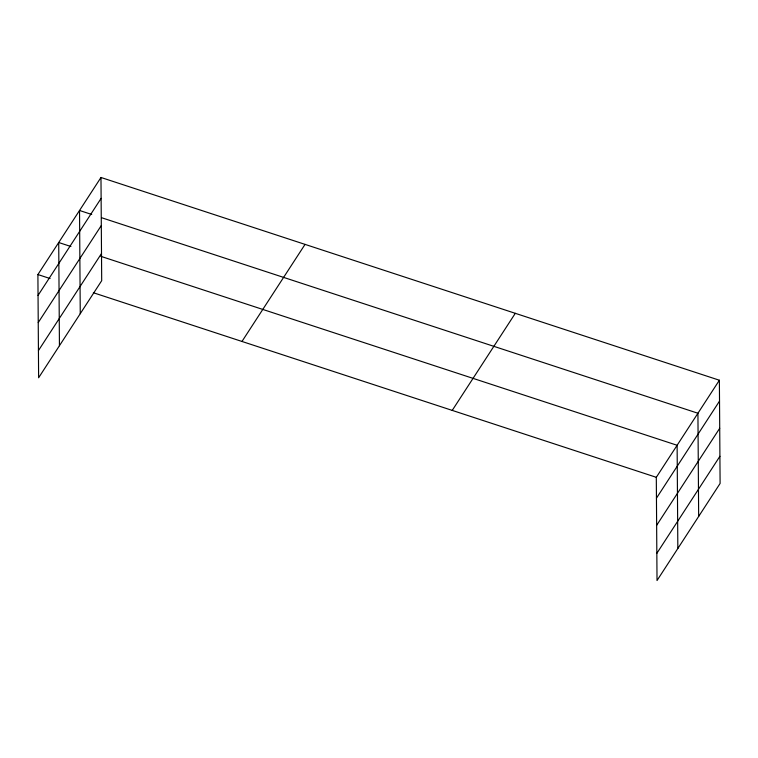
<?xml version="1.0" encoding="UTF-8"?>
<svg xmlns="http://www.w3.org/2000/svg" width="758" height="758" viewBox="0 0 758 758"><rect width="100%" height="100%" fill="white"/><g stroke="black" fill="none" stroke-linecap="round" stroke-linejoin="round"><path stroke-width="1.14" d="M100.975 177.476L101.695 280.687L38.62 377.768L37.9 274.548L100.975 177.476L719.38 380.232L720.1 483.452L657.025 580.524L656.305 477.313L719.38 380.232M38.042 295.412L101.127 198.34M38.232 322.586L101.316 225.514M38.431 350.594L101.506 253.513M241.973 341.46L305.048 244.389M452.232 410.4L515.307 313.319M656.447 498.177L719.522 401.096M656.636 525.351L719.712 428.27M656.835 553.349L719.91 456.278M91.727 214.476L79.533 210.478L80.253 313.698M101.714 217.754L697.928 413.243L698.658 516.454M70.92 246.511L58.717 242.513L59.437 345.733M100.861 256.337L677.121 445.278L677.841 548.489M37.9 274.548L50.104 278.546M93.357 292.73L656.305 477.313"/></g></svg>
